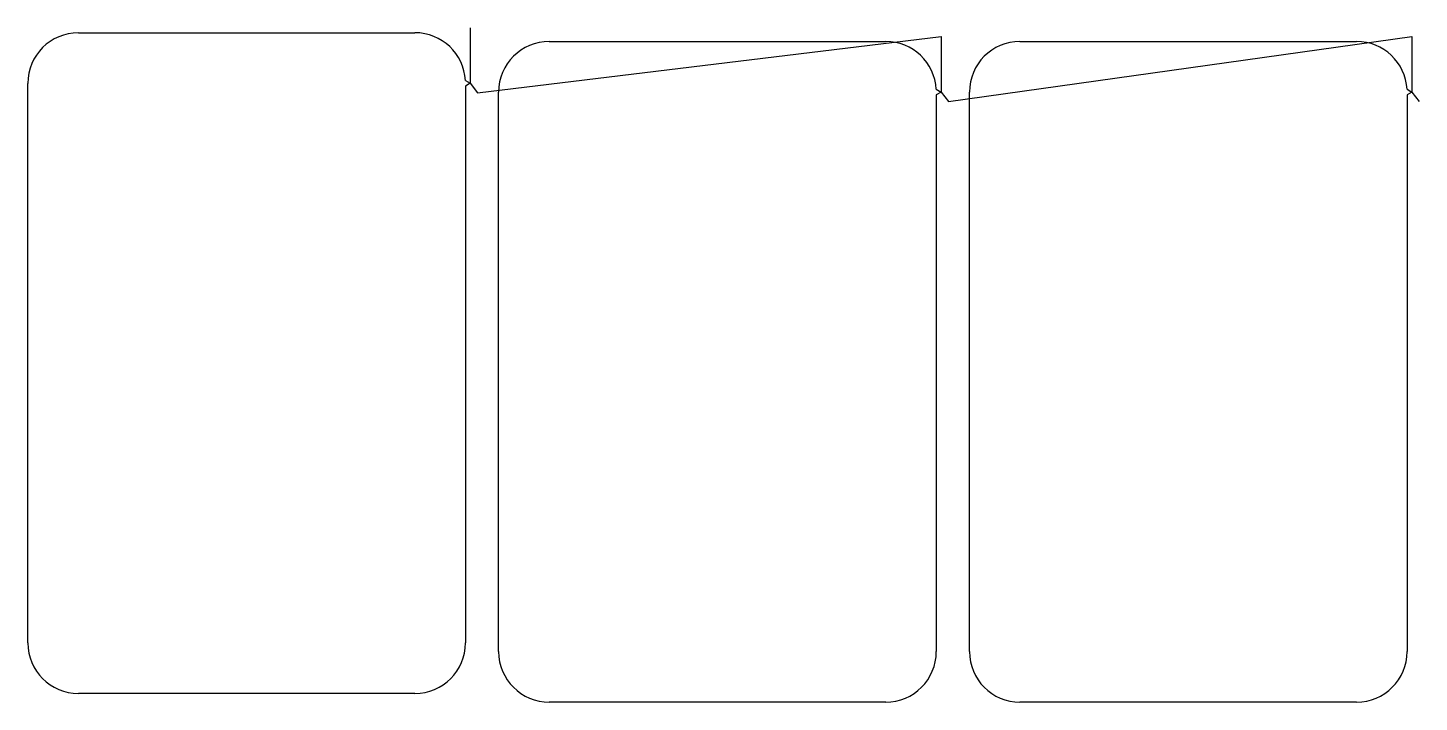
# Model space of a CAD drawing. Header units: metres. Extents: x 17 to 774, y 17 to 383.
import ezdxf

# ---------------------------------------------------------------- set-up
doc = ezdxf.new("R2010")
doc.units = ezdxf.units.M

msp = doc.modelspace()

# ---------------------------------------------------------------- linework, layer by layer
at = {"layer": 'TOOL_0'}
for p, q in [((44.605, 380.813), (227.605, 380.813)), ((257.684, 383.473), (257.684, 353.348)), ((261.667, 348.212), (513.694, 378.737)), ((513.694, 378.737), (513.694, 348.612)), ((517.677, 343.476), (769.704, 378.737)), ((769.704, 378.737), (769.704, 348.612)), ((300.615, 376.077), (483.615, 376.077)), ((556.625, 376.077), (739.625, 376.077)), ((17.105, 49.313), (17.105, 353.313)), ((255.064, 354.813), (257.684, 353.349)), ((257.684, 353.348), (255.105, 351.813)), ((255.105, 351.813), (255.105, 49.313)), ((257.684, 353.349), (261.667, 348.212)), ((273.115, 44.577), (273.115, 348.577)), ((511.074, 350.077), (513.694, 348.613)), ((513.694, 348.612), (511.115, 347.077)), ((513.694, 348.613), (517.677, 343.476)), ((529.125, 44.577), (529.125, 348.577)), ((767.084, 350.077), (769.704, 348.613)), ((769.704, 348.612), (767.125, 347.077)), ((769.704, 348.613), (773.687, 343.476)), ((511.115, 347.077), (511.115, 44.577)), ((767.125, 347.077), (767.125, 44.577)), ((227.605, 21.813), (44.605, 21.813)), ((483.615, 17.077), (300.615, 17.077)), ((739.625, 17.077), (556.625, 17.077))]:
    msp.add_line(p, q, dxfattribs=at)
for centre, start, end in [((44.605, 353.313), 90, 180), ((227.605, 353.313), 3.126783, 90), ((300.615, 348.577), 90, 180), ((483.615, 348.577), 3.126783, 90), ((556.625, 348.577), 90, 180), ((739.625, 348.577), 3.126783, 90), ((44.605, 49.313), 180, 270), ((227.605, 49.313), 270, 0), ((300.615, 44.577), 180, 270), ((483.615, 44.577), 270, 0), ((556.625, 44.577), 180, 270), ((739.625, 44.577), 270, 0)]:
    msp.add_arc(centre, 27.5, start, end, dxfattribs=at)

doc.saveas('drawing.dxf')
